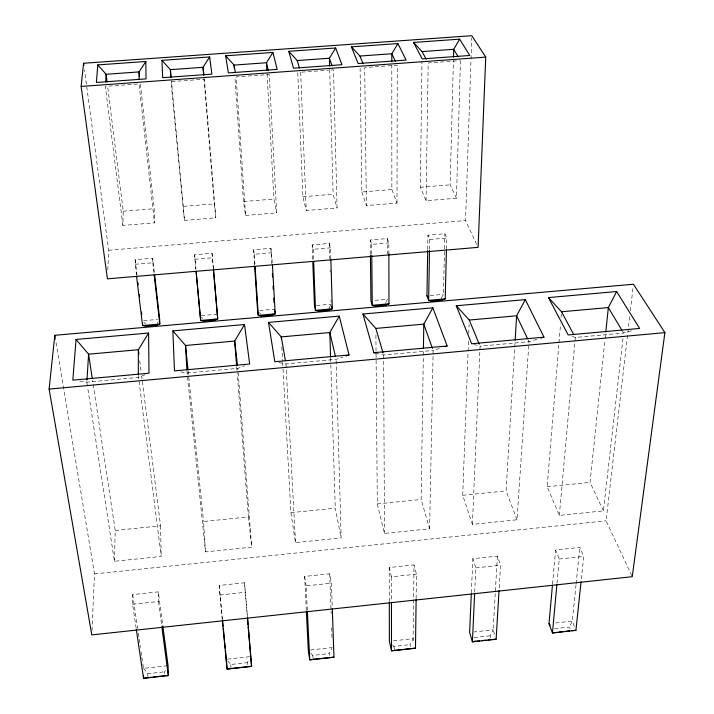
<?xml version="1.0" encoding="UTF-8"?>
<svg xmlns="http://www.w3.org/2000/svg" width="714" height="714" viewBox="0 0 714 714"><rect width="100%" height="100%" fill="white"/><g stroke="black" fill="none" stroke-linecap="round" stroke-linejoin="round"><path stroke-width="0.54" stroke-dasharray="3.57 2.68" d="M138.293 375.216L161.185 556.465L114.445 561.284L87.688 387.64M396.993 203.071L397.261 65.206L364.693 67.562L366.38 205.57L396.993 203.071L391.861 189.54L391.808 64.885M136.151 628.204L132.617 604.249L132.688 594.566L158.321 591.861L162.828 626.008M136.428 275.22L135.116 259.717L152.725 258.245L154.456 273.507M389.291 601.652L389.228 567.523L414.022 564.908L413.147 638.664L414.182 642.877M460.476 60.619L456.442 198.224L426.071 200.696L420.376 187.246L421.965 61.591M416.137 598.457L416.458 574.154L414.022 564.908M376.064 353.966L377.304 503.923L384.453 533.438L429.587 528.788L421.135 499.488L423.313 356.304M423.331 355.197L423.411 349.646M426.071 200.696L428.186 62.957L459.405 60.69M427.713 249.498L427.945 235.165L444.893 233.746L446.75 238.048L446.5 247.999M429.525 249.445L429.703 239.485L427.945 235.165M429.587 528.788L433.157 350.467L441.145 347.914M441.261 298.229L443.421 294.346L444.893 233.746M114.445 561.284L115.222 530.431L92.588 380.616M140.408 84.038L154.179 208.72L154.465 222.857L122.879 225.437L123.236 211.219L107.502 85.314M456.442 198.224L450.15 184.846L453.417 60.422M476.693 244.384L465.546 220.572L470.981 60.199M471.017 59.084L471.74 37.931M528.021 339.712L528.976 341.703L517.007 519.774L472.391 524.371L462.717 495.284L468.063 352.207M468.098 351.092L468.554 338.9M468.759 333.349L469.098 324.477M91.999 630.471L94.48 573.931L55.165 337.508M107.805 270.044L108.68 250.239L84.475 69.856M472.391 524.371L480.085 346.174L472.704 344.068M471.356 592.825L472.864 558.705L497.39 556.126L500.55 565.238L499.095 589.532M474.694 592.156L475.819 567.862L472.864 558.705M497.39 556.126L493.133 629.846L495.132 636.094M517.007 519.774L506.065 490.893L515.089 341.283M622.965 338.57L603.428 510.858L559.321 515.41L547.174 486.734L558.901 343.88M558.991 342.774L560.544 323.951M561.088 317.302L561.356 313.981M552.547 584.088L555.599 549.994L579.857 547.433L583.722 556.42L581.169 580.705M559.321 515.41L575.314 337.463L574.297 335.562M557.027 583.302L559.258 559.017L555.599 549.994M576.011 584.828L572.28 621.118L569.361 627.044L570.084 628.891M576.127 583.731L579.857 547.433M603.428 510.858L590.041 482.396L604.981 339.659M605.097 338.552L605.677 333.019M631.792 575.698L606.097 520.818L629.846 315.186M630.355 310.768L633.041 287.555M490.696 637.682L490.107 635.808L493.133 629.846L473.882 631.97M410.47 646.563L410.006 644.662L413.147 638.664L392.611 640.922M329.386 655.541L329.065 653.613L331.858 648.437M247.437 664.618L247.258 662.663L249.186 659.183M385.73 302.379L387.497 299.264L374.225 300.424M164.613 673.784L164.568 671.812L166.067 669.179M328.904 308.127L331.171 304.209L331.037 299.791M157.232 323.246L158.205 321.657M145.103 374.743L138.293 377.438L86.84 382.142L79.299 381.071M180.767 371.932L187.05 372.976L237.842 368.335L244.732 365.818M278.879 362.525L285.975 363.926L336.115 359.347L343.077 356.982M536.982 339.284L528.976 341.703L480.085 346.174M572.262 336.392L575.314 337.463L623.59 333.054L633.202 330.287M142.871 663.975L143.514 668.375L168.067 665.671M227.445 659.129L250.632 656.577M310.474 649.981L332.322 647.571M555.653 622.956L572.28 621.118L574.716 627.285M143.514 668.375L147.86 673.659L164.568 671.812M227.596 660.745L230.729 664.493L247.258 662.663M310.813 653.194L312.705 655.425L329.065 653.613M392.548 644.974L393.825 646.456L410.006 644.662M490.107 635.808L474.087 637.575L475.221 641.342M554.573 628.677L569.361 627.044M222.232 619.315L219.153 585.453L244.5 582.776L247.455 616.601M306.342 610.577L304.664 576.439L329.725 573.797L331.421 583.168L332.26 607.48M132.617 604.249L158.481 601.509L158.321 591.861M219.858 595.003L245.438 592.29M307.315 610.158L306.127 585.855L331.421 583.168M389.228 567.523L391.442 576.805L416.458 574.154M475.819 567.862L500.55 565.238M559.258 559.017L583.722 556.42M186.925 370.78L205.498 551.895L251.694 547.129L237.842 368.335M283.047 369.156L290.928 512.652L295.498 542.613L341.158 537.91L336.115 359.347M94.48 573.931L606.097 520.818M115.222 530.431L160.57 525.843L141.693 376.135M205.498 551.895L203.57 521.497L248.41 516.954L237.191 373.154M290.928 512.652L335.259 508.172L341.158 537.91M377.304 503.923L421.135 499.488M462.717 495.284L506.065 490.893M547.174 486.734L590.041 482.396M375.823 353.153L383.65 355.001L433.157 350.467M143.648 320.675L157.526 319.461M201.357 315.615L217.261 314.214M259.691 310.483L274.426 309.189M316.552 305.494L331.171 304.209M430.239 295.507L443.421 294.346M108.68 250.239L465.546 220.572M195.841 269.08L194.583 254.737L212.049 253.274L213.424 268.687M254.603 265.287L253.586 249.784L270.927 248.329L272.302 262.77M312.696 259.244L312.152 244.875L329.359 243.429L330.511 247.829L330.841 258.923M370.423 254.354L370.271 240.002L387.345 238.565L388.853 242.921L388.871 253.997M135.08 264.278L152.796 262.788L152.725 258.245M194.913 259.244L212.495 257.763M253.586 249.784L254.282 254.246L271.731 252.774M312.152 244.875L313.205 249.284L330.511 247.829M370.271 240.002L371.673 244.367L388.853 242.921M429.703 239.485L446.75 238.048M184.48 220.412L215.815 217.85L204.4 79.2L171.012 81.619L184.48 220.412L171.422 80.682M245.589 215.423L276.684 212.888L269.223 74.497L236.12 76.898L245.589 215.423L243.465 201.518L234.906 77.282M297.756 72.73L302.888 196.725L306.226 210.478L337.07 207.961L333.509 69.829L326.941 70.302M123.236 211.219L154.179 208.72M183.587 206.346L214.289 203.874L215.815 217.85M243.465 201.518L273.935 199.054L276.684 212.888M302.888 196.725L333.126 194.279L337.07 207.961M360.097 68.303L361.855 191.968L391.861 189.54M420.376 187.246L450.15 184.846M301.772 72.132L325.852 70.383M259.423 312.75L260.646 314.142M201.518 317.096L202.731 318.489M143.791 322.175L145.602 324.272M622.465 331.162L623.59 333.054M361.855 191.968L366.38 205.57M393.825 646.456L394.69 650.267M304.664 576.439L306.127 585.855M86.84 382.142L87.519 386.533M312.705 655.425L313.294 659.29M132.688 594.566L137.695 628.713M138.346 633.122L140.444 647.446M141.086 651.855L141.738 656.255M141.899 657.362L142.702 662.869M158.481 601.509L161.703 625.821M122.879 225.437L105.36 86.385L139.034 83.94L154.465 222.857M139.748 360.722L141.14 371.726M135.116 259.717L136.981 274.988M152.796 262.788L153.921 272.632M248.41 516.954L251.694 547.129M188.148 370.941L203.57 521.497M219.153 585.453L222.473 619.591M194.583 254.737L195.931 269.142M212.049 253.274L213.379 268.785M203.945 78.415L214.289 203.874M244.5 582.776L247.339 616.923M230.729 664.493L231.033 668.411M236.673 366.514L237.102 372.048M254.282 254.246L255.014 265.358M270.927 248.329L271.82 263.823M267.081 73.837L273.935 199.054M281.834 346.906L282.619 361.373M282.682 362.48L282.994 368.049M285.975 363.926L295.498 542.613M300.674 72.212L306.226 210.478M313.205 249.284L313.58 259.271M329.725 573.797L331.118 613.433M331.626 627.749L332.01 638.762M330.618 358.107L330.787 363.667M330.823 364.783L335.259 508.172M329.359 243.429L329.814 258.905M330.145 269.954L330.216 272.159M329.698 69.392L333.126 194.279M160.57 525.843L161.185 556.465M371.673 244.367L371.771 254.336M375.903 335.08L376.046 352.859M147.86 673.659L147.887 677.622M383.65 355.001L384.453 533.438M387.345 238.565L387.381 254.014M391.442 576.805L391.459 601.108"/><path stroke-width="1.07" d="M138.302 374.109L138.364 349.717L148.592 333.036L76.05 339.462L72.828 380.16L148.994 373.208L148.592 333.036M139.043 79.566L139.06 71.909L145.843 61.484L97.782 64.912L96.399 82.467L146.022 78.879L145.843 61.484M389.3 602.75L389.371 641.279L391.495 650.811L415.477 648.151L416.119 599.555M423.429 348.539L423.804 324.12L432.854 307.832L362.953 314.026L373.868 352.689L375.823 353.153M446.464 249.106L445.206 298.889L441.966 300.05L430.738 301.04L428.641 300.353L426.945 295.792L427.695 250.596M429.507 250.552L428.641 300.353L445.206 298.889M453.506 57.093L453.711 49.311L459.637 39.163L469.794 55.478L422.215 58.923L413.504 42.438L459.637 39.163M485.743 57.12L478.085 247.356L107.421 278.844L81.137 86.439L83.592 63.26L471.811 35.7L485.743 57.12L81.137 86.439M471.311 593.923L469.607 632.434L472.4 641.841L496.132 639.217L499.032 590.639M474.64 593.263L472.4 641.841L474.283 641.511M515.16 340.176L516.633 315.793L525.308 299.639L456.255 305.762L471.651 343.764L543.979 337.169L525.308 299.639M86.974 379.991L88.598 354.18L76.05 339.462M105.636 81.976L106.118 74.274L97.782 64.912M581.044 581.812L575.93 630.364L552.457 632.97L548.995 623.688L552.449 585.185M556.92 584.4L552.457 632.97L557.027 632.274M605.793 331.912L608.337 307.573L616.655 291.535L639.61 328.44L568.192 334.955L548.432 297.586L616.655 291.535M49.114 389.085L54.799 335.312L633.425 284.234L664.886 332.626L632.256 576.698L91.803 634.907L49.114 389.085L664.886 332.626M339.266 316.132L349.03 354.956L274.819 361.73L268.5 322.407L339.266 316.132L329.823 332.546L330.582 357M244.518 324.531L249.659 364.024L174.484 370.887L172.868 330.885L244.518 324.531L234.683 341.078L236.584 365.407M397.903 43.554L351.386 46.865L358.142 63.546L406.123 60.083L397.903 43.554L391.808 53.755L391.808 61.547M335.66 47.981L341.917 64.724L293.534 68.223L288.759 51.319L335.66 47.981L329.395 58.236L329.609 66.045M272.9 52.443L277.175 69.401L228.382 72.926L225.624 55.808L272.9 52.443L266.474 62.761L266.893 70.516M209.639 56.95L211.871 74.122L162.667 77.674L161.971 60.342L209.639 56.95L203.026 67.312L203.668 75.086M136.561 276.318L142.595 325.566L145.611 326.191L157.267 325.165L159.784 324.049L159.668 319.274L154.581 274.595M196.047 271.266L200.661 320.443L203.49 321.086L215.057 320.068L217.716 318.944L213.522 269.776M254.684 266.393L257.593 310.67L258.289 315.365L260.931 316.016L272.418 315.008L275.229 313.874L272.427 264.992M312.777 261.458L314.463 305.672L315.499 310.322L317.953 310.992L329.35 309.983L332.305 308.841L330.877 260.03M370.432 255.46L370.914 300.719L372.28 305.315L374.555 306.003L385.872 305.003L388.969 303.843L388.871 253.997M346.049 355.965L349.03 354.956M445.134 346.647L447.134 346.004L432.854 307.832M540.98 338.079L543.979 337.169M312.402 659.433L309.733 659.879L308.287 650.222L306.395 611.675M151.029 677.274L143.541 678.3L136.312 629.293M153.126 677.042L164.657 675.765M313.294 659.29L333.965 657.192L332.296 608.578M475.221 641.342L479.505 640.869M481.647 640.628L485.931 640.155M488.073 639.914L496.132 639.217M559.142 632.042L563.382 631.569M565.506 631.337L569.745 630.864M333.965 657.192L309.733 659.879L307.368 611.264M362.953 314.026L375.85 328.422L423.804 324.12L432.434 348.441M456.255 305.762L469.259 320.042L516.633 315.793L527.548 338.713M548.432 297.586L561.543 311.768L608.337 307.573L621.894 330.225M373.868 352.689L447.134 346.004M388.969 303.843L372.28 305.315L371.78 255.451M571.834 630.667L575.93 630.364M288.759 51.319L297.256 60.547L329.395 58.236L332.135 65.965M351.386 46.865L359.927 56.049L391.808 53.755L395.44 61.386M413.504 42.438L422.09 51.586L453.711 49.311L458.218 56.852M415.477 648.151L391.495 650.811L391.459 602.214M165.568 675.712L168.299 675.551L168.067 665.671L162.828 626.008M225.624 55.808L234.067 65.081L235.37 72.605M426.945 295.792L428.195 297.167M161.971 60.342L170.36 69.66L171.101 77.371M548.995 623.688L550.289 625.143M268.5 322.407L281.28 336.901L285.413 360.686M172.868 330.885L185.533 345.487L188.032 369.834M422.09 51.586L426.151 59.164M561.543 311.768L573.779 334.616M359.927 56.049L363.105 63.724M469.259 320.042L479.255 344.166M441.618 299.139L441.966 300.05M385.578 304.084L385.872 305.003M297.256 60.547L299.434 67.973M375.85 328.422L383.025 352.868M331.626 306.065L332.305 308.841L315.499 310.322L313.66 261.494M329.127 309.055L329.35 309.983M268.223 70.231L266.474 62.761L234.067 65.081L234.299 68.41M335.366 356.125L329.823 332.546L281.28 336.901L281.405 339.123M274.587 310.126L275.229 313.874L258.289 315.365L255.085 266.465M272.257 314.071L272.418 315.008M54.799 335.312L55.165 337.508M92.258 378.411L88.598 354.18L138.364 349.717L138.918 354.117M161.855 626.928L168.299 675.551L143.541 678.3L143.532 675.319M83.592 63.26L83.886 65.456M107.082 82.003L106.118 74.274L139.06 71.909L139.551 76.318M137.918 282.619L138.186 284.797M139.382 294.605L139.649 296.792M141.515 312.054L141.783 314.231M203.901 74.881L203.026 67.312L170.36 69.66L170.771 77.273M237.459 365.059L234.683 341.078L185.533 345.487L186.872 369.673M154.17 274.819L159.784 324.049L142.595 325.566L142.586 323.879M222.589 620.698L223.125 626.205M223.339 628.409L224.517 640.52M224.732 642.725L225.267 648.232M225.481 650.436L227.079 669.036L251.578 666.323L247.544 617.699M222.34 620.412L227.079 669.036L251.578 666.323L248.16 626.838M214.968 319.113L215.057 320.068M196.136 271.365L200.661 320.443L217.716 318.944L213.468 269.892M247.428 618.021L247.972 624.634M272.391 273.783L272.578 277.103M273.087 285.957L273.284 289.277M273.792 298.131L274.042 302.558M157.25 324.201L157.267 325.165"/></g></svg>
